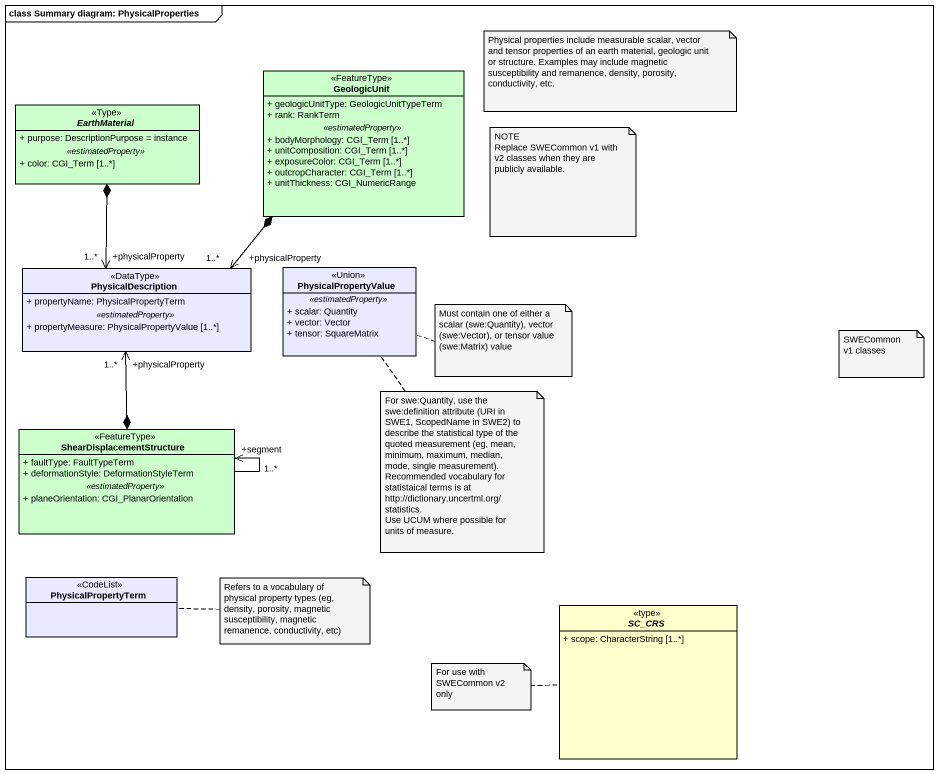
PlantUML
@startuml
mainframe class Summary diagram: PhysicalProperties
hide circle
hide empty members
skinparam classAttributeIconSize 0
abstract class EarthMaterial <<Type>> #CCFFCC {
  + purpose: DescriptionPurpose = instance
  .. <<estimatedProperty>> ..
  + color: CGI_Term [1..*]
}
class GeologicUnit <<FeatureType>> #CCFFCC {
  + geologicUnitType: GeologicUnitTypeTerm
  + rank: RankTerm
  .. <<estimatedProperty>> ..
  + bodyMorphology: CGI_Term [1..*]
  + unitComposition: CGI_Term [1..*]
  + exposureColor: CGI_Term [1..*]
  + outcropCharacter: CGI_Term [1..*]
  + unitThickness: CGI_NumericRange
}
class PhysicalDescription <<DataType>> #E9E9FF {
  + propertyName: PhysicalPropertyTerm
  .. <<estimatedProperty>> ..
  + propertyMeasure: PhysicalPropertyValue [1..*]
}
class PhysicalPropertyValue <<Union>> #E9E9FF {
  .. <<estimatedProperty>> ..
  + scalar: Quantity
  + vector: Vector
  + tensor: SquareMatrix
}
class ShearDisplacementStructure <<FeatureType>> #CCFFCC {
  + faultType: FaultTypeTerm
  + deformationStyle: DeformationStyleTerm
  .. <<estimatedProperty>> ..
  + planeOrientation: CGI_PlanarOrientation
}
class PhysicalPropertyTerm <<CodeList>> #E9E9FF
abstract class SC_CRS <<type>> {
  + scope: CharacterString [1..*]
}
EarthMaterial *--> "+physicalProperty\n1..*" PhysicalDescription
GeologicUnit *--> "+physicalProperty\n1..*" PhysicalDescription
ShearDisplacementStructure *-up-> "+physicalProperty\n1..*" PhysicalDescription
ShearDisplacementStructure --> "+segment\n1..*" ShearDisplacementStructure
note as N1
  Physical properties include measurable scalar, vector and tensor properties of an earth material, geologic unit or structure. Examples may include magnetic susceptibility and remanence, density, porosity, conductivity, etc.
end note
note as N2
  NOTE
  Replace SWECommon v1 with v2 classes when they are publicly available.
end note
note right of PhysicalPropertyValue : Must contain one of either a scalar (swe:Quantity), vector (swe:Vector), or tensor value (swe:Matrix) value
note as N4
  SWECommon v1 classes
end note
note bottom of PhysicalPropertyValue
  For swe:Quantity, use the swe:definition attribute (URI in SWE1, ScopedName in SWE2) to describe the statistical type of the quoted measurement (eg, mean, minimum, maximum, median, mode, single measurement). Recommended vocabulary for statistaical terms is at http://dictionary.uncertml.org/statistics.
  Use UCUM where possible for units of measure.
end note
note right of PhysicalPropertyTerm : Refers to a vocabulary of physical property types (eg, density, porosity, magnetic susceptibility, magnetic remanence, conductivity, etc)
note left of SC_CRS : For use with SWECommon v2 only
@enduml
